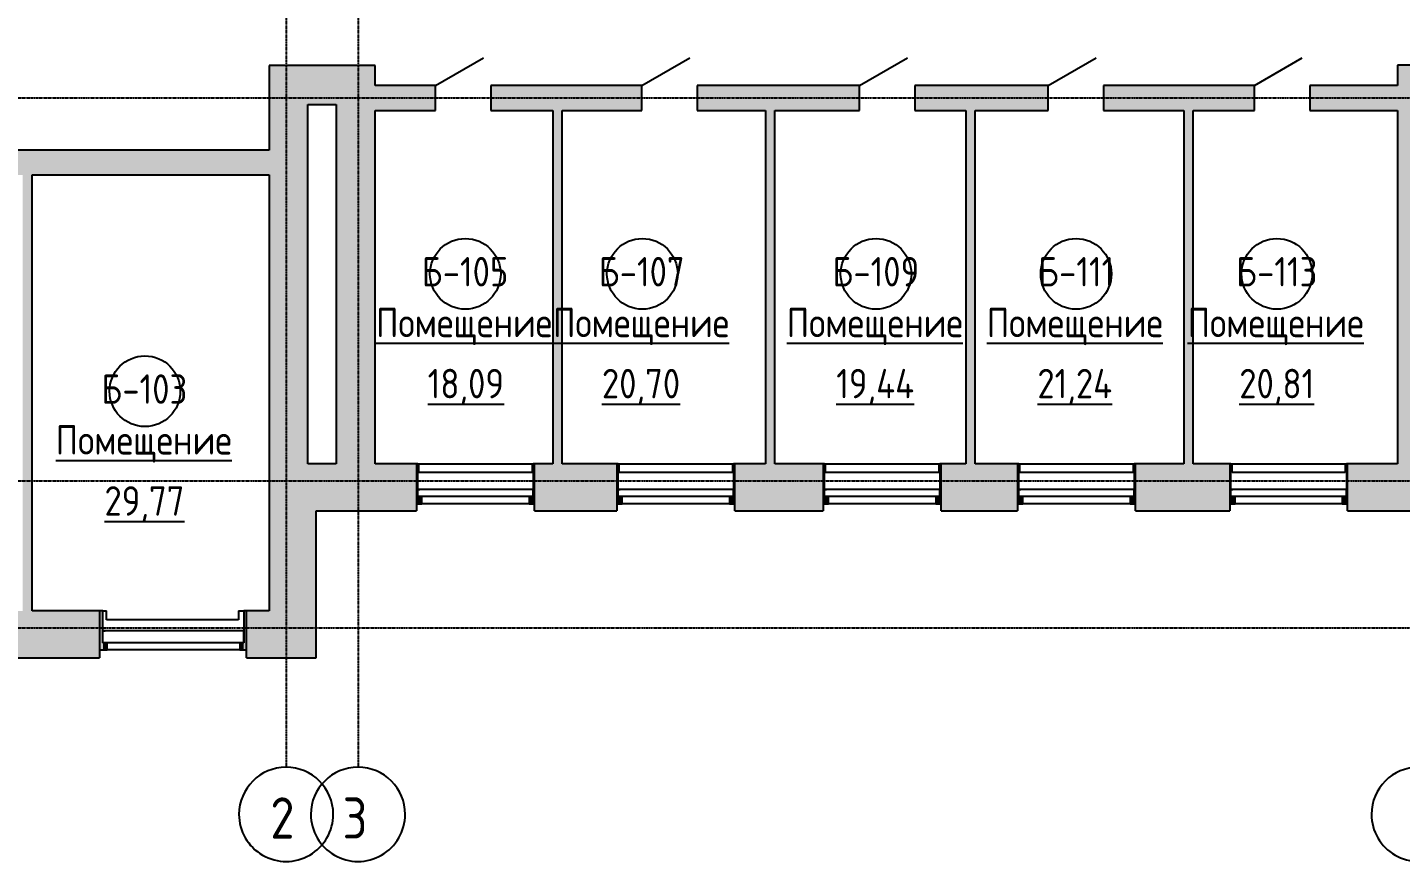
# Model space of a CAD drawing. Extents: x -4056 to 455774, y -7500 to 28668.
# Drawn here: x 13726 to 37029, y -3216 to 10983 of the extents above; entities that cross this region are included whole.
import ezdxf

# ---------------------------------------------------------------- set-up
doc = ezdxf.new("R2010")
doc.units = 0
doc.linetypes.add('ADSK_ЛИНИЯ_СЕТКИ', pattern=[21, 12, -3, 3, -3])
for name, color, linetype in [('ДВЕРИ', 7, 'CONTINUOUS'), ('КАРКАС_ИМПОСТ', 7, 'CONTINUOUS'), ('МАРКИ_ПОМЕЩЕНИЙ', 7, 'CONTINUOUS'), ('ОКНА', 7, 'CONTINUOUS'), ('ОСИ', 7, 'CONTINUOUS'), ('ПАНЕЛЬ', 7, 'CONTINUOUS'), ('СТЕНЫ', 7, 'CONTINUOUS'), ('СТЕНЫ_РАЗРЕЗ', 7, 'CONTINUOUS')]:
    doc.layers.add(name, color=color, linetype=linetype)
doc.styles.add('GOST_COMMON', font='GOST Common.ttf', dxfattribs={"width": 0.9, "height": 500})
doc.styles.add('GOST_COMMON_1', font='GOST Common.ttf', dxfattribs={"width": 0.9, "height": 700})

# ---------------------------------------------------------------- blocks, each defined once
blk = doc.blocks.new('*U83')
at = {"layer": 'СТЕНЫ'}
for points in [[(17825.948367, 2775.135494), (17825.948367, 3575.135494), (20330.948367, 2775.135494)], [(20330.948367, 2775.135494), (17825.948367, 3575.135494), (20330.948367, 3575.135494)], [(22330.948367, 2775.135494), (22330.948367, 3575.135494), (23730.948367, 2775.135494)], [(23730.948367, 2775.135494), (22330.948367, 3575.135494), (23730.948367, 3575.135494)], [(25730.948367, 2775.135494), (25730.948367, 3575.135494), (27230.948367, 2775.135494)], [(27230.948367, 2775.135494), (25730.948367, 3575.135494), (27230.948367, 3575.135494)], [(29230.948367, 2775.135494), (29230.948367, 3575.135494), (30314.390978, 2775.135494)], [(30314.390978, 2775.135494), (29230.948367, 3575.135494), (30314.390978, 3575.135494)], [(30314.390978, 2775.135494), (30314.390978, 3575.135494), (30530.948367, 2775.135494)], [(30530.948367, 2775.135494), (30314.390978, 3575.135494), (30530.948367, 3575.135494)], [(32530.948367, 2775.135494), (32530.948367, 3575.135494), (33481.927603, 2775.135494)], [(33481.927603, 2775.135494), (32530.948367, 3575.135494), (33481.927603, 3575.135494)], [(33481.927603, 2775.135494), (33481.927603, 3575.135494), (34130.948367, 2775.135494)], [(34130.948367, 2775.135494), (33481.927603, 3575.135494), (34130.948367, 3575.135494)], [(36130.948367, 2775.135494), (36130.948367, 3575.135494), (36649.464228, 2775.135494)], [(36649.464228, 2775.135494), (36130.948367, 3575.135494), (36649.464228, 3575.135494)], [(36649.464228, 2775.135494), (36649.464228, 3575.135494), (37830.948367, 2775.135494)], [(37830.948367, 2775.135494), (36649.464228, 3575.135494), (37830.948367, 3575.135494)]]:
    blk.add_solid(points, dxfattribs=at)
blk = doc.blocks.new('*U84')
at = {"layer": 'СТЕНЫ'}
for points in [[(17825.948367, 275.135494), (17825.948367, 2775.135494), (18625.948367, 275.135494)], [(18625.948367, 275.135494), (17825.948367, 2775.135494), (18625.948367, 2775.135494)]]:
    blk.add_solid(points, dxfattribs=at)
blk = doc.blocks.new('*U85')
at = {"layer": 'СТЕНЫ'}
for points in [[(105.948367, 275.135494), (105.948367, 1075.135494), (2045.948367, 275.135494)], [(2045.948367, 275.135494), (105.948367, 1075.135494), (2045.948367, 1075.135494)], [(4545.948367, 275.135494), (4545.948367, 1075.135494), (4974.097978, 275.135494)], [(4974.097978, 275.135494), (4545.948367, 1075.135494), (4974.097978, 1075.135494)], [(4974.097978, 275.135494), (4974.097978, 1075.135494), (6345.948367, 275.135494)], [(6345.948367, 275.135494), (4974.097978, 1075.135494), (6345.948367, 1075.135494)], [(8845.948367, 275.135494), (8845.948367, 1075.135494), (10645.948367, 275.135494)], [(10645.948367, 275.135494), (8845.948367, 1075.135494), (10645.948367, 1075.135494)], [(13145.948367, 275.135494), (13145.948367, 1075.135494), (14945.948367, 275.135494)], [(14945.948367, 275.135494), (13145.948367, 1075.135494), (14945.948367, 1075.135494)], [(17445.948367, 275.135494), (17445.948367, 1075.135494), (17825.948367, 275.135494)], [(17825.948367, 275.135494), (17445.948367, 1075.135494), (17825.948367, 1075.135494)]]:
    blk.add_solid(points, dxfattribs=at)
blk = doc.blocks.new('*U94')
at = {"layer": 'СТЕНЫ'}
for points in [[(17825.948367, 3575.135494), (17825.948367, 9676.085928), (18485.948367, 3575.135494)], [(18485.948367, 3575.135494), (17825.948367, 9676.085928), (18485.948367, 9676.085928)]]:
    blk.add_solid(points, dxfattribs=at)
blk = doc.blocks.new('*U95')
at = {"layer": 'СТЕНЫ'}
for points in [[(18965.948367, 3575.135494), (18965.948367, 9676.085928), (19625.948367, 3575.135494)], [(19625.948367, 3575.135494), (18965.948367, 9676.085928), (19625.948367, 9676.085928)]]:
    blk.add_solid(points, dxfattribs=at)
blk = doc.blocks.new('*U96')
at = {"layer": 'СТЕНЫ'}
for points in [[(17825.948367, 9676.085928), (17825.948367, 10336.085928), (18485.948367, 9676.085928)], [(18485.948367, 9676.085928), (17825.948367, 10336.085928), (18485.948367, 10336.085928)], [(18485.948367, 9676.085928), (18485.948367, 10336.085928), (18965.948367, 9676.085928)], [(18965.948367, 9676.085928), (18485.948367, 10336.085928), (18965.948367, 10336.085928)], [(18965.948367, 9676.085928), (18965.948367, 10336.085928), (19625.948367, 9676.085928)], [(19625.948367, 9676.085928), (18965.948367, 10336.085928), (19625.948367, 10336.085928)]]:
    blk.add_solid(points, dxfattribs=at)
blk = doc.blocks.new('*U116')
at = {"layer": 'СТЕНЫ'}
for points in [[(34130.948367, 2895.135494), (34130.948367, 3575.135494), (34150.948367, 2895.135494)], [(34150.948367, 2895.135494), (34130.948367, 3575.135494), (34150.948367, 3575.135494)], [(36110.948367, 2895.135494), (36110.948367, 3575.135494), (36130.948367, 2895.135494)], [(36130.948367, 2895.135494), (36110.948367, 3575.135494), (36130.948367, 3575.135494)], [(34150.948367, 2895.135494), (34150.948367, 3015.135494), (34220.948367, 2895.135494)], [(34220.948367, 2895.135494), (34150.948367, 3015.135494), (34220.948367, 3015.135494)], [(36040.948367, 2895.135494), (36040.948367, 3015.135494), (36110.948367, 2895.135494)], [(36110.948367, 2895.135494), (36040.948367, 3015.135494), (36110.948367, 3015.135494)]]:
    blk.add_solid(points, dxfattribs=at)
blk = doc.blocks.new('*U117')
at = {"layer": 'СТЕНЫ'}
for points in [[(30530.948367, 2895.135494), (30530.948367, 3575.135494), (30550.948367, 2895.135494)], [(30550.948367, 2895.135494), (30530.948367, 3575.135494), (30550.948367, 3575.135494)], [(32510.948367, 2895.135494), (32510.948367, 3575.135494), (32530.948367, 2895.135494)], [(32530.948367, 2895.135494), (32510.948367, 3575.135494), (32530.948367, 3575.135494)], [(30550.948367, 2895.135494), (30550.948367, 3015.135494), (30620.948367, 2895.135494)], [(30620.948367, 2895.135494), (30550.948367, 3015.135494), (30620.948367, 3015.135494)], [(32440.948367, 2895.135494), (32440.948367, 3015.135494), (32510.948367, 2895.135494)], [(32510.948367, 2895.135494), (32440.948367, 3015.135494), (32510.948367, 3015.135494)]]:
    blk.add_solid(points, dxfattribs=at)
blk = doc.blocks.new('*U118')
at = {"layer": 'СТЕНЫ'}
for points in [[(27230.948367, 2895.135494), (27230.948367, 3575.135494), (27250.948367, 2895.135494)], [(27250.948367, 2895.135494), (27230.948367, 3575.135494), (27250.948367, 3575.135494)], [(29210.948367, 2895.135494), (29210.948367, 3575.135494), (29230.948367, 2895.135494)], [(29230.948367, 2895.135494), (29210.948367, 3575.135494), (29230.948367, 3575.135494)], [(27250.948367, 2895.135494), (27250.948367, 3015.135494), (27320.948367, 2895.135494)], [(27320.948367, 2895.135494), (27250.948367, 3015.135494), (27320.948367, 3015.135494)], [(29140.948367, 2895.135494), (29140.948367, 3015.135494), (29210.948367, 2895.135494)], [(29210.948367, 2895.135494), (29140.948367, 3015.135494), (29210.948367, 3015.135494)]]:
    blk.add_solid(points, dxfattribs=at)
blk = doc.blocks.new('*U119')
at = {"layer": 'СТЕНЫ'}
for points in [[(23730.948367, 2895.135494), (23730.948367, 3575.135494), (23750.948367, 2895.135494)], [(23750.948367, 2895.135494), (23730.948367, 3575.135494), (23750.948367, 3575.135494)], [(25710.948367, 2895.135494), (25710.948367, 3575.135494), (25730.948367, 2895.135494)], [(25730.948367, 2895.135494), (25710.948367, 3575.135494), (25730.948367, 3575.135494)], [(23750.948367, 2895.135494), (23750.948367, 3015.135494), (23820.948367, 2895.135494)], [(23820.948367, 2895.135494), (23750.948367, 3015.135494), (23820.948367, 3015.135494)], [(25640.948367, 2895.135494), (25640.948367, 3015.135494), (25710.948367, 2895.135494)], [(25710.948367, 2895.135494), (25640.948367, 3015.135494), (25710.948367, 3015.135494)]]:
    blk.add_solid(points, dxfattribs=at)
blk = doc.blocks.new('*U120')
at = {"layer": 'СТЕНЫ'}
for points in [[(20330.948367, 2895.135494), (20330.948367, 3575.135494), (20350.948367, 2895.135494)], [(20350.948367, 2895.135494), (20330.948367, 3575.135494), (20350.948367, 3575.135494)], [(22310.948367, 2895.135494), (22310.948367, 3575.135494), (22330.948367, 2895.135494)], [(22330.948367, 2895.135494), (22310.948367, 3575.135494), (22330.948367, 3575.135494)], [(20350.948367, 2895.135494), (20350.948367, 3015.135494), (20420.948367, 2895.135494)], [(20420.948367, 2895.135494), (20350.948367, 3015.135494), (20420.948367, 3015.135494)], [(22240.948367, 2895.135494), (22240.948367, 3015.135494), (22310.948367, 2895.135494)], [(22310.948367, 2895.135494), (22240.948367, 3015.135494), (22310.948367, 3015.135494)]]:
    blk.add_solid(points, dxfattribs=at)
blk = doc.blocks.new('*U152')
at = {"layer": 'СТЕНЫ'}
for points in [[(36978.448367, 3575.135494), (36978.448367, 10339.883239), (37658.448367, 3575.135494)], [(37658.448367, 3575.135494), (36978.448367, 10339.883239), (37658.448367, 10339.883239)]]:
    blk.add_solid(points, dxfattribs=at)
blk = doc.blocks.new('*U154')
at = {"layer": 'СТЕНЫ'}
for points in [[(19625.948367, 9575.135494), (19625.948367, 9995.135494), (20650.948367, 9575.135494)], [(20650.948367, 9575.135494), (19625.948367, 9995.135494), (20650.948367, 9995.135494)], [(21590.948367, 9575.135494), (21590.948367, 9995.135494), (24150.948367, 9575.135494)], [(24150.948367, 9575.135494), (21590.948367, 9995.135494), (24150.948367, 9995.135494)], [(25090.948367, 9575.135494), (25090.948367, 9995.135494), (26250.948367, 9575.135494)], [(26250.948367, 9575.135494), (25090.948367, 9995.135494), (26250.948367, 9995.135494)], [(26250.948367, 9575.135494), (26250.948367, 9995.135494), (26410.948367, 9575.135494)], [(26410.948367, 9575.135494), (26250.948367, 9995.135494), (26410.948367, 9995.135494)], [(26410.948367, 9575.135494), (26410.948367, 9995.135494), (27848.448367, 9575.135494)], [(27848.448367, 9575.135494), (26410.948367, 9995.135494), (27848.448367, 9995.135494)], [(28788.448367, 9575.135494), (28788.448367, 9995.135494), (29650.948367, 9575.135494)], [(29650.948367, 9575.135494), (28788.448367, 9995.135494), (29650.948367, 9995.135494)], [(29650.948367, 9575.135494), (29650.948367, 9995.135494), (29810.948367, 9575.135494)], [(29810.948367, 9575.135494), (29650.948367, 9995.135494), (29810.948367, 9995.135494)], [(29810.948367, 9575.135494), (29810.948367, 9995.135494), (31048.448367, 9575.135494)], [(31048.448367, 9575.135494), (29810.948367, 9995.135494), (31048.448367, 9995.135494)], [(31988.448367, 9575.135494), (31988.448367, 9995.135494), (33350.948367, 9575.135494)], [(33350.948367, 9575.135494), (31988.448367, 9995.135494), (33350.948367, 9995.135494)], [(33350.948367, 9575.135494), (33350.948367, 9995.135494), (34548.448367, 9575.135494)], [(34548.448367, 9575.135494), (33350.948367, 9995.135494), (34548.448367, 9995.135494)], [(35488.448367, 9575.135494), (35488.448367, 9995.135494), (36649.464228, 9575.135494)], [(36649.464228, 9575.135494), (35488.448367, 9995.135494), (36649.464228, 9995.135494)], [(36649.464228, 9575.135494), (36649.464228, 9995.135494), (36978.448367, 9575.135494)], [(36978.448367, 9575.135494), (36649.464228, 9995.135494), (36978.448367, 9995.135494)]]:
    blk.add_solid(points, dxfattribs=at)
blk = doc.blocks.new('*U161')
at = {"layer": 'СТЕНЫ'}
for points in [[(33350.948367, 3575.135494), (33350.948367, 9575.135494), (33481.927603, 3575.135494)], [(33481.927603, 3575.135494), (33350.948367, 9575.135494), (33481.927603, 9575.135494)], [(33481.927603, 3575.135494), (33481.927603, 9575.135494), (33510.948367, 3575.135494)], [(33510.948367, 3575.135494), (33481.927603, 9575.135494), (33510.948367, 9575.135494)]]:
    blk.add_solid(points, dxfattribs=at)
blk = doc.blocks.new('*U162')
at = {"layer": 'СТЕНЫ'}
for points in [[(29650.948367, 3575.135494), (29650.948367, 9575.135494), (29810.948367, 3575.135494)], [(29810.948367, 3575.135494), (29650.948367, 9575.135494), (29810.948367, 9575.135494)]]:
    blk.add_solid(points, dxfattribs=at)
blk = doc.blocks.new('*U165')
at = {"layer": 'СТЕНЫ'}
for points in [[(26250.948367, 3575.135494), (26250.948367, 9575.135494), (26410.948367, 3575.135494)], [(26410.948367, 3575.135494), (26250.948367, 9575.135494), (26410.948367, 9575.135494)]]:
    blk.add_solid(points, dxfattribs=at)
blk = doc.blocks.new('*U166')
at = {"layer": 'СТЕНЫ'}
for points in [[(22640.948367, 3575.135494), (22640.948367, 9575.135494), (22800.948367, 3575.135494)], [(22800.948367, 3575.135494), (22640.948367, 9575.135494), (22800.948367, 9575.135494)]]:
    blk.add_solid(points, dxfattribs=at)
blk = doc.blocks.new('*U169')
at = {"layer": 'СТЕНЫ'}
for points in [[(905.948367, 8480), (905.948367, 8900), (1970, 8480)], [(1970, 8480), (905.948367, 8900), (1970, 8900)], [(3270, 8480), (3270, 8900), (17644.244478, 8480)], [(17644.244478, 8480), (3270, 8900), (17644.244478, 8900)], [(17644.244478, 8480), (17644.244478, 8900), (17825.948367, 8480)], [(17825.948367, 8480), (17644.244478, 8900), (17825.948367, 8900)]]:
    blk.add_solid(points, dxfattribs=at)
blk = doc.blocks.new('*U170')
at = {"layer": 'СТЕНЫ'}
for points in [[(13645.948367, 1075.135494), (13645.948367, 8480), (13805.948367, 1075.135494)], [(13805.948367, 1075.135494), (13645.948367, 8480), (13805.948367, 8480)]]:
    blk.add_solid(points, dxfattribs=at)
blk = doc.blocks.new('*U173')
at = {"layer": 'СТЕНЫ'}
for points in [[(14945.948367, 415.135494), (14945.948367, 1075.135494), (15007.600509, 415.135494)], [(15007.600509, 415.135494), (14945.948367, 1075.135494), (15007.600509, 1075.135494)], [(17397.600509, 415.135494), (17397.600509, 1075.135494), (17445.948367, 415.135494)], [(17445.948367, 415.135494), (17397.600509, 1075.135494), (17445.948367, 1075.135494)], [(15007.600509, 415.135494), (15007.600509, 535.135494), (15077.600509, 415.135494)], [(15077.600509, 415.135494), (15007.600509, 535.135494), (15077.600509, 535.135494)], [(17327.600509, 415.135494), (17327.600509, 535.135494), (17397.600509, 415.135494)], [(17397.600509, 415.135494), (17327.600509, 535.135494), (17397.600509, 535.135494)]]:
    blk.add_solid(points, dxfattribs=at)
blk = doc.blocks.new('ИРНИТУ-ОКНО-ГОСТ23166-99_0')
at = {"layer": 'КАРКАС_ИМПОСТ'}
for p, q in [((-1018.1, 220), (941.9, 220)), ((-1018.1, 220), (-1018.1, 100)), ((-1018.1, 220), (-983.1, 220)), ((-1018.1, 100), (941.9, 100)), ((-1018.1, 100), (-983.1, 100)), ((941.9, 220), (906.9, 220)), ((941.9, 100), (906.9, 100)), ((941.9, 220), (941.9, 100))]:
    blk.add_line(p, q, dxfattribs=at)
blk = doc.blocks.new('ИРНИТУ_ДВЕРЬ_ОДНОПОЛЬНАЯ_Д')
at = {"layer": 'ПАНЕЛЬ'}
blk.add_line((-470, 210), (344.06388, 680), dxfattribs=at)
blk = doc.blocks.new('ИРНИТУ-ОКНО-ГОСТ23166-99_6')
at = {"layer": 'КАРКАС_ИМПОСТ'}
for p, q in [((-1233.1, 210), (1156.9, 210)), ((-1233.1, 210), (-1233.1, 10)), ((-1233.1, 210), (-1198.1, 210)), ((-1233.1, 10), (1156.9, 10)), ((-1233.1, 10), (-1198.1, 10)), ((1156.9, 210), (1121.9, 210)), ((1156.9, 10), (1121.9, 10)), ((1156.9, 210), (1156.9, 10))]:
    blk.add_line(p, q, dxfattribs=at)
blk = doc.blocks.new('ОСЬ_СЕТКИ_-_D8-4846-01_Б_Н')
at = {"layer": 'ОСИ'}
for start, end in [(360, 180), (180, 360)]:
    blk.add_arc((0, 0), 4, start, end, dxfattribs=at)
blk = doc.blocks.new('ADSK_МАРКА_ПОМЕЩЕНИЕ_-_НОМ')
at = {"layer": 'МАРКИ_ПОМЕЩЕНИЙ'}
blk.add_circle((0, 0), 3, dxfattribs=at)

msp = doc.modelspace()

# ---------------------------------------------------------------- linework, layer by layer
at = {"layer": 'ОСИ', "linetype": 'ADSK_ЛИНИЯ_СЕТКИ'}
for p, q in [((18115.948367, 25181.483884), (18115.948367, -1579.91409)), ((19335.948367, 25181.483884), (19335.948367, -1579.91409)), ((-2456.468056, 9785.135494), (101540.841937, 9785.135494)), ((-2456.468056, 3285.135494), (101540.841937, 3285.135494)), ((-2456.468056, 785.135494), (101540.841937, 785.135494))]:
    msp.add_line(p, q, dxfattribs=at)
at = {"layer": 'СТЕНЫ'}
for p, q in [((20350.948367, 3575.135494), (22310.948367, 3575.135494)), ((20370.948367, 3425.135494), (20370.948367, 3575.135494)), ((22290.948367, 3575.135494), (22290.948367, 3425.135494)), ((23750.948367, 3575.135494), (25710.948367, 3575.135494)), ((23770.948367, 3425.135494), (23770.948367, 3575.135494)), ((25690.948367, 3575.135494), (25690.948367, 3425.135494)), ((27250.948367, 3575.135494), (29210.948367, 3575.135494)), ((27270.948367, 3425.135494), (27270.948367, 3575.135494)), ((29190.948367, 3575.135494), (29190.948367, 3425.135494)), ((30550.948367, 3575.135494), (32510.948367, 3575.135494)), ((30570.948367, 3425.135494), (30570.948367, 3575.135494)), ((32490.948367, 3575.135494), (32490.948367, 3425.135494)), ((34150.948367, 3575.135494), (36110.948367, 3575.135494)), ((34170.948367, 3425.135494), (34170.948367, 3575.135494)), ((36090.948367, 3575.135494), (36090.948367, 3425.135494)), ((22290.948367, 3425.135494), (20370.948367, 3425.135494)), ((25690.948367, 3425.135494), (23770.948367, 3425.135494)), ((29190.948367, 3425.135494), (27270.948367, 3425.135494)), ((32490.948367, 3425.135494), (30570.948367, 3425.135494)), ((36090.948367, 3425.135494), (34170.948367, 3425.135494)), ((22240.948367, 2895.135494), (20420.948367, 2895.135494)), ((25640.948367, 2895.135494), (23820.948367, 2895.135494)), ((29140.948367, 2895.135494), (27320.948367, 2895.135494)), ((32440.948367, 2895.135494), (30620.948367, 2895.135494)), ((36040.948367, 2895.135494), (34220.948367, 2895.135494)), ((15007.600509, 1075.135494), (15065.948367, 1075.135494)), ((15065.948367, 925.135494), (15065.948367, 1075.135494)), ((17305.948367, 1075.135494), (17397.600509, 1075.135494)), ((17305.948367, 1075.135494), (17305.948367, 925.135494)), ((17305.948367, 925.135494), (15065.948367, 925.135494)), ((17327.600509, 415.135494), (15077.600509, 415.135494))]:
    msp.add_line(p, q, dxfattribs=at)
at = {"layer": 'СТЕНЫ_РАЗРЕЗ'}
for p, q in [((17825.948367, 10336.085928), (17825.948367, 8900)), ((19625.948367, 10336.085928), (17825.948367, 10336.085928)), ((19625.948367, 9995.135494), (19625.948367, 10336.085928)), ((36978.448367, 10339.883239), (36978.448367, 9995.135494)), ((37658.448367, 10339.883239), (36978.448367, 10339.883239)), ((20650.948367, 9995.135494), (19625.948367, 9995.135494)), ((20650.948367, 9575.135494), (20650.948367, 9995.135494)), ((24150.948367, 9995.135494), (21590.948367, 9995.135494)), ((21590.948367, 9995.135494), (21590.948367, 9575.135494)), ((24150.948367, 9575.135494), (24150.948367, 9995.135494)), ((27848.448367, 9995.135494), (25090.948367, 9995.135494)), ((25090.948367, 9995.135494), (25090.948367, 9575.135494)), ((27848.448367, 9575.135494), (27848.448367, 9995.135494)), ((31048.448367, 9995.135494), (28788.448367, 9995.135494)), ((28788.448367, 9995.135494), (28788.448367, 9575.135494)), ((31048.448367, 9575.135494), (31048.448367, 9995.135494)), ((34548.448367, 9995.135494), (31988.448367, 9995.135494)), ((31988.448367, 9995.135494), (31988.448367, 9575.135494)), ((34548.448367, 9575.135494), (34548.448367, 9995.135494)), ((36978.448367, 9995.135494), (35488.448367, 9995.135494)), ((35488.448367, 9995.135494), (35488.448367, 9575.135494)), ((18485.948367, 3575.135494), (18485.948367, 9676.085928)), ((18485.948367, 9676.085928), (18965.948367, 9676.085928)), ((18965.948367, 9676.085928), (18965.948367, 3575.135494)), ((19625.948367, 3575.135494), (19625.948367, 9575.135494)), ((19625.948367, 9575.135494), (20650.948367, 9575.135494)), ((21590.948367, 9575.135494), (22640.948367, 9575.135494)), ((22640.948367, 9575.135494), (22640.948367, 3575.135494)), ((22800.948367, 9575.135494), (24150.948367, 9575.135494)), ((22800.948367, 3575.135494), (22800.948367, 9575.135494)), ((25090.948367, 9575.135494), (26250.948367, 9575.135494)), ((26250.948367, 9575.135494), (26250.948367, 3575.135494)), ((26410.948367, 9575.135494), (27848.448367, 9575.135494)), ((26410.948367, 3575.135494), (26410.948367, 9575.135494)), ((28788.448367, 9575.135494), (29650.948367, 9575.135494)), ((29650.948367, 9575.135494), (29650.948367, 3575.135494)), ((29810.948367, 9575.135494), (31048.448367, 9575.135494)), ((29810.948367, 3575.135494), (29810.948367, 9575.135494)), ((31988.448367, 9575.135494), (33350.948367, 9575.135494)), ((33350.948367, 9575.135494), (33350.948367, 3575.135494)), ((33510.948367, 9575.135494), (34548.448367, 9575.135494)), ((33510.948367, 3575.135494), (33510.948367, 9575.135494)), ((35488.448367, 9575.135494), (36978.448367, 9575.135494)), ((36978.448367, 9575.135494), (36978.448367, 3575.135494)), ((17825.948367, 8900), (9355.948367, 8900)), ((13805.948367, 8480), (17825.948367, 8480)), ((13805.948367, 1075.135494), (13805.948367, 8480)), ((17825.948367, 8480), (17825.948367, 1075.135494)), ((18965.948367, 3575.135494), (18485.948367, 3575.135494)), ((20350.948367, 3575.135494), (19625.948367, 3575.135494)), ((20330.948367, 3575.135494), (20330.948367, 2775.135494)), ((20350.948367, 3015.135494), (20350.948367, 3575.135494)), ((22640.948367, 3575.135494), (22310.948367, 3575.135494)), ((22310.948367, 3575.135494), (22310.948367, 3015.135494)), ((22330.948367, 2775.135494), (22330.948367, 3575.135494)), ((23750.948367, 3575.135494), (22800.948367, 3575.135494)), ((23730.948367, 3575.135494), (23730.948367, 2775.135494)), ((23750.948367, 3015.135494), (23750.948367, 3575.135494)), ((26250.948367, 3575.135494), (25710.948367, 3575.135494)), ((25710.948367, 3575.135494), (25710.948367, 3015.135494)), ((25730.948367, 2775.135494), (25730.948367, 3575.135494)), ((27250.948367, 3575.135494), (26410.948367, 3575.135494)), ((27230.948367, 3575.135494), (27230.948367, 2775.135494)), ((27250.948367, 3015.135494), (27250.948367, 3575.135494)), ((29650.948367, 3575.135494), (29210.948367, 3575.135494)), ((29210.948367, 3575.135494), (29210.948367, 3015.135494)), ((29230.948367, 2775.135494), (29230.948367, 3575.135494)), ((30550.948367, 3575.135494), (29810.948367, 3575.135494)), ((30530.948367, 3575.135494), (30530.948367, 2775.135494)), ((30550.948367, 3015.135494), (30550.948367, 3575.135494)), ((33350.948367, 3575.135494), (32510.948367, 3575.135494)), ((32510.948367, 3575.135494), (32510.948367, 3015.135494)), ((32530.948367, 2775.135494), (32530.948367, 3575.135494)), ((34150.948367, 3575.135494), (33510.948367, 3575.135494)), ((34130.948367, 3575.135494), (34130.948367, 2775.135494)), ((34150.948367, 3015.135494), (34150.948367, 3575.135494)), ((36978.448367, 3575.135494), (36110.948367, 3575.135494)), ((36110.948367, 3575.135494), (36110.948367, 3015.135494)), ((36130.948367, 2775.135494), (36130.948367, 3575.135494)), ((20330.948367, 2895.135494), (20420.948367, 2895.135494)), ((20420.948367, 3015.135494), (20350.948367, 3015.135494)), ((20420.948367, 2895.135494), (20420.948367, 3015.135494)), ((22310.948367, 3015.135494), (22240.948367, 3015.135494)), ((22240.948367, 3015.135494), (22240.948367, 2895.135494)), ((22240.948367, 2895.135494), (22330.948367, 2895.135494)), ((23730.948367, 2895.135494), (23820.948367, 2895.135494)), ((23820.948367, 3015.135494), (23750.948367, 3015.135494)), ((23820.948367, 2895.135494), (23820.948367, 3015.135494)), ((25710.948367, 3015.135494), (25640.948367, 3015.135494)), ((25640.948367, 3015.135494), (25640.948367, 2895.135494)), ((25640.948367, 2895.135494), (25730.948367, 2895.135494)), ((27230.948367, 2895.135494), (27320.948367, 2895.135494)), ((27320.948367, 3015.135494), (27250.948367, 3015.135494)), ((27320.948367, 2895.135494), (27320.948367, 3015.135494)), ((29210.948367, 3015.135494), (29140.948367, 3015.135494)), ((29140.948367, 3015.135494), (29140.948367, 2895.135494)), ((29140.948367, 2895.135494), (29230.948367, 2895.135494)), ((30530.948367, 2895.135494), (30620.948367, 2895.135494)), ((30620.948367, 3015.135494), (30550.948367, 3015.135494)), ((30620.948367, 2895.135494), (30620.948367, 3015.135494)), ((32510.948367, 3015.135494), (32440.948367, 3015.135494)), ((32440.948367, 3015.135494), (32440.948367, 2895.135494)), ((32440.948367, 2895.135494), (32530.948367, 2895.135494)), ((34130.948367, 2895.135494), (34220.948367, 2895.135494)), ((34220.948367, 3015.135494), (34150.948367, 3015.135494)), ((34220.948367, 2895.135494), (34220.948367, 3015.135494)), ((36110.948367, 3015.135494), (36040.948367, 3015.135494)), ((36040.948367, 3015.135494), (36040.948367, 2895.135494)), ((36040.948367, 2895.135494), (36130.948367, 2895.135494)), ((18625.948367, 2775.135494), (20330.948367, 2775.135494)), ((18625.948367, 275.135494), (18625.948367, 2775.135494)), ((22330.948367, 2775.135494), (23730.948367, 2775.135494)), ((25730.948367, 2775.135494), (27230.948367, 2775.135494)), ((29230.948367, 2775.135494), (30530.948367, 2775.135494)), ((32530.948367, 2775.135494), (34130.948367, 2775.135494)), ((36130.948367, 2775.135494), (37830.948367, 2775.135494)), ((15007.600509, 1075.135494), (13805.948367, 1075.135494)), ((14945.948367, 1075.135494), (14945.948367, 275.135494)), ((15007.600509, 535.135494), (15007.600509, 1075.135494)), ((17825.948367, 1075.135494), (17397.600509, 1075.135494)), ((17397.600509, 1075.135494), (17397.600509, 535.135494)), ((17445.948367, 275.135494), (17445.948367, 1075.135494)), ((15077.600509, 535.135494), (15007.600509, 535.135494)), ((15077.600509, 415.135494), (15077.600509, 535.135494)), ((17397.600509, 535.135494), (17327.600509, 535.135494)), ((17327.600509, 535.135494), (17327.600509, 415.135494)), ((13145.948367, 275.135494), (14945.948367, 275.135494)), ((14945.948367, 415.135494), (15077.600509, 415.135494)), ((17327.600509, 415.135494), (17445.948367, 415.135494)), ((17445.948367, 275.135494), (18625.948367, 275.135494))]:
    msp.add_line(p, q, dxfattribs=at)

# ---------------------------------------------------------------- block references
at = {"layer": 'ДВЕРИ'}
for p in [(21120.948367, 9785.135494), (24620.948367, 9785.135494), (28318.448367, 9785.135494), (31518.448367, 9785.135494), (35018.448367, 9785.135494)]:
    msp.add_blockref('ИРНИТУ_ДВЕРЬ_ОДНОПОЛЬНАЯ_Д', p, dxfattribs=at)
at = {"layer": 'МАРКИ_ПОМЕЩЕНИЙ', "xscale": 200, "yscale": 200, "zscale": 200}
for p in [(21157.246898, 6798.289587), (24161.550553, 6798.289587), (28127.231377, 6798.289587), (31522.094507, 6798.289587), (34930.885988, 6798.289587), (15719.457283, 4805.138595)]:
    msp.add_blockref('ADSK_МАРКА_ПОМЕЩЕНИЕ_-_НОМ', p, dxfattribs=at)
at = {"layer": 'ОКНА', "rotation": 180}
for name, p in [('ИРНИТУ-ОКНО-ГОСТ23166-99_0', (21292.848367, 3235.135494)), ('ИРНИТУ-ОКНО-ГОСТ23166-99_0', (24692.848367, 3235.135494)), ('ИРНИТУ-ОКНО-ГОСТ23166-99_0', (28192.848367, 3235.135494)), ('ИРНИТУ-ОКНО-ГОСТ23166-99_0', (31492.848367, 3235.135494)), ('ИРНИТУ-ОКНО-ГОСТ23166-99_0', (35092.848367, 3235.135494)), ('ИРНИТУ-ОКНО-ГОСТ23166-99_6', (16164.500509, 745.135494))]:
    msp.add_blockref(name, p, dxfattribs=at)
at = {"layer": 'ОСИ', "xscale": 200, "yscale": 200, "zscale": 200, "rotation": 180}
for p in [(18115.948367, -2379.91409), (19335.948367, -2379.91409), (37335.948367, -2379.91409)]:
    msp.add_blockref('ОСЬ_СЕТКИ_-_D8-4846-01_Б_Н', p, dxfattribs=at)
at = {"layer": 'СТЕНЫ'}
for name in ['*U96', '*U152', '*U154', '*U94', '*U95', '*U166', '*U165', '*U162', '*U161', '*U169', '*U170', '*U83', '*U120', '*U119', '*U118', '*U117', '*U116', '*U84', '*U85', '*U173']:
    msp.add_blockref(name, (0, 0), dxfattribs=at)

# ---------------------------------------------------------------- texts
at = {"layer": 'МАРКИ_ПОМЕЩЕНИЙ', "char_height": 500, "attachment_point": 1, "style": 'GOST_COMMON'}
for s, insert, width in [('\\fGOST Common|b0|i0|c204|p34|;\\W.9;Б', (20416.75771, 7084.992193), 432.91125), ('-105', (20773.94521, 7084.992193), 1443.0375), ('\\fGOST Common|b0|i0|c204|p34|;\\W.9;Б', (23421.061365, 7084.992193), 432.91125), ('-107', (23778.248865, 7084.992193), 1443.0375), ('\\fGOST Common|b0|i0|c204|p34|;\\W.9;Б', (27386.742189, 7084.992193), 432.91125), ('-109', (27743.929689, 7084.992193), 1443.0375), ('\\fGOST Common|b0|i0|c204|p34|;\\W.9;Б', (30877.005319, 7084.992193), 432.91125), ('-111', (31234.192819, 7084.992193), 1212.1515), ('\\fGOST Common|b0|i0|c204|p34|;\\W.9;Б', (34238.0968, 7084.992193), 432.91125), ('-113', (34595.2843, 7084.992193), 1327.5945), ('\\LПомещение', (19642.75771, 6222.492193), 3751.8975), ('\\LПомещение', (22647.061365, 6222.492193), 3751.8975), ('\\LПомещение', (26612.742189, 6222.492193), 3751.8975), ('\\LПомещение', (30007.605319, 6222.492193), 3751.8975), ('\\LПомещение', (33416.3968, 6222.492193), 3751.8975), ('\\L18,09', (20518.45771, 5184.992193), 1630.632375), ('\\L20,70', (23475.061365, 5184.992193), 1746.075375), ('\\L19,44', (27452.442189, 5184.992193), 1717.214625), ('\\L21,24', (30865.305319, 5184.992193), 1673.9235), ('\\L20,81', (34292.0968, 5184.992193), 1630.632375), ('\\fGOST Common|b0|i0|c204|p34|;\\W.9;Б', (14978.968095, 5091.841201), 432.91125), ('-103', (15336.155595, 5091.841201), 1443.0375), ('\\LПомещение', (14204.968095, 4229.341201), 3751.8975), ('\\L29,77', (15032.968095, 3191.841201), 1746.075375)]:
    msp.add_mtext(s, dxfattribs=dict(at, insert=insert, width=width))
at = {"layer": 'ОСИ', "char_height": 700, "attachment_point": 1, "style": 'GOST_COMMON_1'}
for s, insert, width in [('\\fGOST Common|b0|i0|c204|p34|;\\W.9;2', (17847.080386, -2092.186505), 548.35425), ('\\fGOST Common|b0|i0|c204|p34|;\\W.9;3', (19073.380386, -2092.186505), 533.923875)]:
    msp.add_mtext(s, dxfattribs=dict(at, insert=insert, width=width))

doc.saveas('drawing.dxf')
